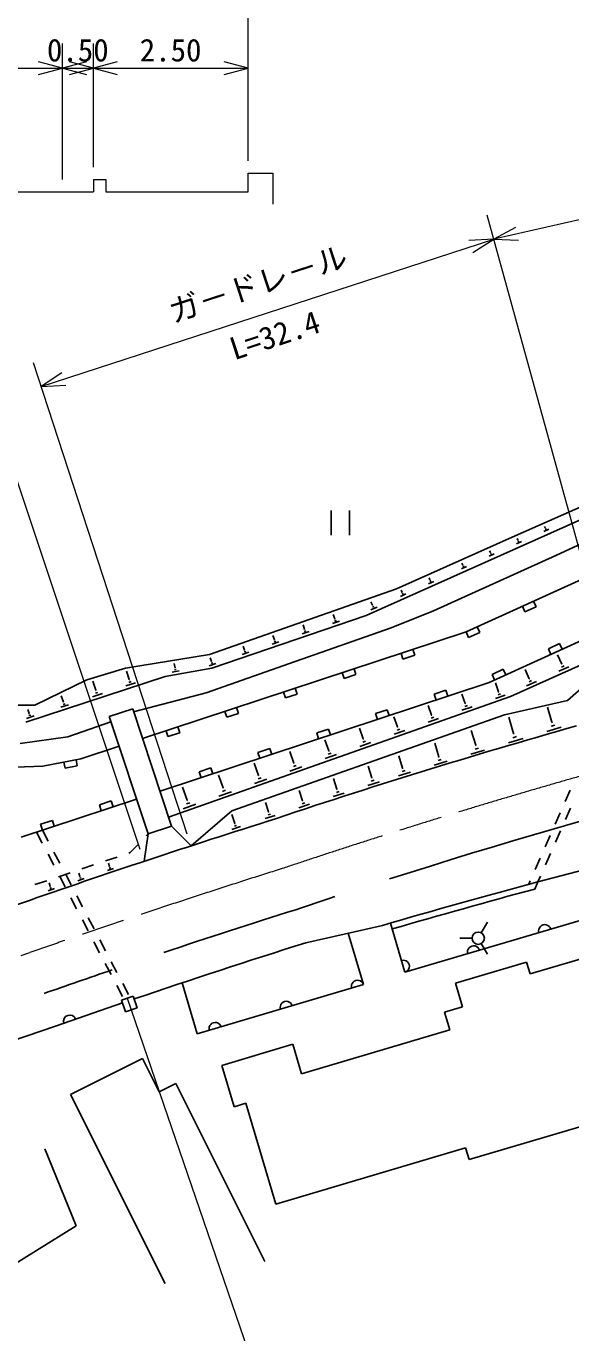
# Model space of a CAD drawing. Units: millimetres, scale not verified, with parts at other scales. Extents: x 0 to 700000, y -47500 to 447500.
# Drawn here: x 464068 to 508088, y 257696 to 363408 of the extents above; entities that cross this region are included whole.
import ezdxf
from ezdxf.enums import TextEntityAlignment as Align

# ---------------------------------------------------------------- set-up
doc = ezdxf.new("R2010")
doc.units = ezdxf.units.MM
doc.header["$LTSCALE"] = 1000
doc.linetypes.add('CHAIN', pattern=[18.5, 12, -1.5, 3.5, -1.5])
doc.layers.add('作業ﾚｲﾔ1', color=7, linetype='Continuous', lineweight=25)
doc.layers.add('作業ﾚｲﾔ3', color=7, linetype='Continuous', lineweight=13)
doc.styles.add('@ＭＳ ゴシック', font='')
doc.styles.add('ＭＳ ゴシック', font='')
doc.styles.get('@ＭＳ ゴシック').set_extended_font_data('@MS Gothic')
doc.styles.get('ＭＳ ゴシック').set_extended_font_data('MS Gothic')

msp = doc.modelspace()

# ---------------------------------------------------------------- linework, layer by layer
at = {"layer": '作業ﾚｲﾔ1', "lineweight": 13}
for p, q in [((553218, 357797), (501853, 346184)), ((511596, 310768), (501322, 348112)), ((503623, 347115), (501853, 346184)), ((465279, 334263), (501853, 346184)), ((501853, 346184), (499856, 346077)), ((500176, 345093), (501853, 346184)), ((501853, 346184), (503851, 346105)), ((477084, 298045), (464659, 336164)), ((466956, 335354), (465279, 334263)), ((465279, 334263), (467276, 334369)), ((473284, 296793), (461884, 330941)), ((472239, 284782), (482996, 253351))]:
    msp.add_line(p, q, dxfattribs=at)
at = {"layer": '作業ﾚｲﾔ1'}
for p, q in [((530277, 334013), (503337, 322069)), ((531535, 328945), (499618, 314405)), ((491542, 315731), (519734, 328335)), ((506877, 320594), (521608, 327361)), ((501483, 310310), (533370, 324836)), ((488711, 324234), (488711, 322234)), ((490211, 324234), (490211, 322234)), ((503199, 309179), (535255, 323590)), ((505917, 322538), (506301, 322712)), ((506022, 322817), (505968, 322935)), ((506010, 322811), (506034, 322822)), ((506018, 322699), (506114, 322742)), ((503337, 322069), (493985, 317883)), ((503705, 321532), (504097, 321711)), ((503812, 321818), (503752, 321950)), ((503800, 321812), (503824, 321823)), ((503807, 321697), (503906, 321742)), ((497000, 316118), (506877, 320594)), ((501483, 320523), (501885, 320705)), ((501592, 320815), (501526, 320961)), ((501580, 320809), (501605, 320821)), ((501588, 320691), (501688, 320737)), ((499252, 319509), (499663, 319696)), ((499364, 319808), (499291, 319968)), ((499351, 319802), (499377, 319814)), ((499359, 319682), (499462, 319728)), ((496591, 318300), (497011, 318491)), ((496705, 318605), (496627, 318779)), ((496692, 318599), (496719, 318611)), ((496701, 318476), (496806, 318524)), ((493985, 317883), (478892, 312564)), ((494332, 317273), (494762, 317469)), ((494449, 317586), (494364, 317773)), ((494436, 317580), (494462, 317592)), ((494444, 317454), (494552, 317503)), ((491927, 316181), (492440, 316414)), ((492067, 316553), (491935, 316844)), ((492051, 316546), (492083, 316561)), ((492061, 316396), (492189, 316454)), ((493554, 314731), (497000, 316118)), ((504168, 316478), (504375, 316023)), ((504375, 316023), (505285, 316437)), ((505285, 316437), (505078, 316892)), ((479061, 311472), (491542, 315731)), ((488832, 315070), (489395, 315263)), ((489018, 315448), (488890, 315822)), ((488995, 315283), (489136, 315331)), ((489000, 315442), (489035, 315454)), ((473473, 305779), (499618, 314405)), ((484132, 313767), (484016, 314105)), ((485821, 312021), (493554, 314731)), ((486387, 314236), (486938, 314424)), ((486569, 314606), (486447, 314961)), ((486547, 314444), (486684, 314491)), ((486551, 314600), (486586, 314611)), ((499618, 314405), (499825, 313950)), ((499825, 313950), (500735, 314365)), ((500735, 314365), (500528, 314820)), ((481707, 312933), (481598, 313252)), ((481690, 312927), (481723, 312938)), ((483954, 313406), (484493, 313590)), ((484110, 313609), (484245, 313655)), ((484115, 313761), (484149, 313773)), ((495471, 312510), (495315, 312985)), ((507182, 313455), (506271, 313041)), ((506271, 313041), (506479, 312586)), ((507389, 313000), (507182, 313455)), ((478892, 312564), (472094, 311469)), ((476100, 311494), (476037, 311851)), ((478613, 309478), (485821, 312021)), ((479036, 312017), (478934, 312316)), ((479016, 311865), (479145, 311909)), ((479020, 312011), (479052, 312022)), ((481533, 312580), (482060, 312759)), ((481686, 312779), (481818, 312824)), ((494365, 312672), (494522, 312197)), ((494522, 312197), (495471, 312510)), ((507348, 311801), (507011, 312552)), ((511438, 312057), (507829, 308860)), ((464029, 307113), (475297, 310803)), ((472094, 311469), (468964, 310528)), ((472392, 310546), (472168, 311230)), ((475297, 310803), (479061, 311472)), ((475866, 311158), (476436, 311259)), ((476055, 311338), (476197, 311364)), ((476083, 311490), (476118, 311497)), ((478866, 311669), (479384, 311846)), ((489617, 311105), (489773, 310630)), ((489773, 310630), (490723, 310944)), ((490723, 310944), (490566, 311419)), ((502631, 311382), (501721, 310968)), ((501721, 310968), (501929, 310513)), ((502839, 310927), (502631, 311382)), ((504724, 310618), (504391, 311359)), ((507127, 311219), (507931, 311580)), ((507323, 311790), (507373, 311813)), ((507338, 311555), (507539, 311646)), ((468964, 310528), (464778, 308474)), ((469695, 309681), (469455, 310415)), ((472130, 310029), (472909, 310284)), ((472358, 310320), (472553, 310383)), ((472367, 310538), (472416, 310554)), ((501483, 310310), (474887, 301507)), ((485975, 309377), (485818, 309852)), ((502244, 309554), (501991, 310270)), ((504505, 310040), (505302, 310398)), ((504700, 310607), (504749, 310629)), ((504714, 310374), (504914, 310463)), ((467079, 308725), (466909, 309244)), ((467059, 308719), (467099, 308732)), ((469422, 309142), (470234, 309408)), ((469660, 309445), (469863, 309512)), ((469669, 309673), (469720, 309690)), ((472756, 307946), (478613, 309478)), ((475579, 299414), (503199, 309179)), ((484869, 309539), (485025, 309064)), ((485025, 309064), (485975, 309377)), ((497993, 309681), (497044, 309367)), ((497044, 309367), (497201, 308893)), ((498151, 309207), (497993, 309681)), ((499549, 308616), (499283, 309368)), ((501987, 309015), (502783, 309297)), ((502215, 309320), (502414, 309390)), ((502219, 309546), (502269, 309563)), ((507829, 308860), (502718, 307697)), ((464778, 308474), (459094, 308455)), ((464311, 307803), (464202, 308136)), ((464285, 307627), (464436, 307677)), ((464292, 307797), (464330, 307809)), ((466866, 308305), (467499, 308512)), ((467051, 308541), (467210, 308593)), ((472678, 308180), (470779, 307552)), ((475820, 298687), (472678, 308180)), ((480120, 307972), (480277, 307497)), ((480277, 307497), (481227, 307811)), ((502718, 307697), (480686, 299914)), ((481227, 307811), (481070, 308285)), ((493247, 308110), (492297, 307796)), ((492297, 307796), (492454, 307321)), ((493404, 307636), (493247, 308110)), ((496829, 307668), (496550, 308458)), ((496803, 307659), (496856, 307677)), ((499284, 308060), (500105, 308350)), ((499519, 308374), (499724, 308447)), ((499524, 308607), (499575, 308625)), ((506560, 307095), (506199, 308303)), ((464108, 307402), (464712, 307600)), ((470923, 307117), (467427, 305927)), ((473922, 298058), (470779, 307552)), ((476478, 306244), (476322, 306719)), ((491315, 305747), (491009, 306612)), ((494085, 306712), (493792, 307540)), ((494057, 306702), (494112, 306722)), ((496556, 307096), (497402, 307395)), ((496799, 307419), (497010, 307494)), ((503460, 306184), (503065, 307503)), ((506157, 306348), (507307, 306692)), ((506503, 306765), (506790, 306851)), ((506524, 307084), (506596, 307106)), ((467427, 305927), (463578, 305377)), ((475372, 306405), (475529, 305931)), ((475529, 305931), (476478, 306244)), ((488500, 306539), (487551, 306225)), ((487551, 306225), (487708, 305750)), ((488519, 304773), (488200, 305677)), ((488657, 306065), (488500, 306539)), ((491282, 305483), (491506, 305562)), ((491287, 305737), (491343, 305757)), ((493803, 306122), (494674, 306430)), ((494053, 306456), (494271, 306533)), ((500399, 305227), (500038, 306434)), ((503047, 305417), (504227, 305770)), ((503401, 305845), (503696, 305933)), ((503424, 306173), (503497, 306195)), ((468492, 304130), (471574, 305150)), ((483753, 304968), (482804, 304654)), ((482804, 304654), (482961, 304179)), ((483910, 304493), (483753, 304968)), ((485698, 303790), (485365, 304733)), ((488221, 304149), (489143, 304475)), ((488485, 304502), (488716, 304583)), ((488490, 304763), (488548, 304783)), ((491025, 305140), (491922, 305457)), ((497412, 304294), (497084, 305390)), ((500012, 304509), (501118, 304840)), ((500344, 304909), (500620, 304992)), ((500365, 305217), (500434, 305237)), ((460982, 303385), (465413, 303545)), ((465413, 303545), (468492, 304130)), ((467120, 303869), (467213, 303378)), ((467213, 303378), (468195, 303565)), ((468195, 303565), (468102, 304056)), ((479006, 303397), (478057, 303083)), ((479164, 302922), (479006, 303397)), ((482850, 302798), (482503, 303780)), ((485391, 303148), (486340, 303484)), ((485663, 303511), (485900, 303595)), ((485668, 303780), (485727, 303801)), ((492000, 302602), (491696, 303539)), ((494496, 303383), (494200, 304372)), ((494466, 303374), (494526, 303392)), ((497050, 303622), (498083, 303932)), ((497360, 303997), (497618, 304074)), ((497379, 304284), (497444, 304303)), ((478057, 303083), (478214, 302608)), ((479977, 301797), (479616, 302818)), ((482535, 302139), (483510, 302483)), ((482815, 302512), (483058, 302598)), ((482820, 302788), (482881, 302809)), ((489182, 301669), (488897, 302550)), ((491958, 302331), (492192, 302406)), ((491970, 302592), (492029, 302611)), ((494159, 302757), (495122, 303045)), ((494448, 303106), (494689, 303178)), ((477077, 300787), (476702, 301848)), ((479653, 301120), (480654, 301474)), ((479940, 301503), (480191, 301591)), ((479946, 301786), (480008, 301808)), ((486401, 300748), (486134, 301574)), ((488879, 301076), (489775, 301366)), ((489142, 301409), (489367, 301481)), ((489154, 301660), (489210, 301678)), ((491684, 301984), (492618, 302286)), ((508041, 301598), (507638, 300683)), ((472988, 300878), (463655, 297789)), ((470932, 300724), (469983, 300410)), ((469983, 300410), (470140, 299936)), ((471089, 300250), (470932, 300724)), ((476745, 300092), (477773, 300455)), ((477039, 300485), (477296, 300576)), ((477045, 300776), (477109, 300799)), ((483657, 299840), (483408, 300611)), ((486111, 300179), (486970, 300458)), ((486363, 300499), (486578, 300568)), ((486374, 300740), (486428, 300757)), ((480686, 299914), (477394, 297095)), ((480936, 298894), (480700, 299622)), ((483379, 299295), (484202, 299562)), ((483621, 299601), (483827, 299668)), ((483632, 299832), (483683, 299848)), ((507235, 299768), (506831, 298853)), ((508055, 300141), (507652, 299226)), ((464912, 298205), (465375, 297319)), ((466186, 299153), (465236, 298839)), ((465236, 298839), (465393, 298364)), ((465393, 298364), (465856, 297478)), ((466343, 298679), (466186, 299153)), ((475820, 298687), (473922, 298058)), ((475820, 298687), (477394, 297095)), ((480698, 298427), (481403, 298655)), ((480905, 298689), (481081, 298746)), ((480914, 298886), (480958, 298901)), ((507248, 298311), (506845, 297396)), ((472487, 296553), (473087, 297183)), ((473922, 298058), (473601, 295845)), ((473777, 297907), (473922, 298058)), ((506428, 297937), (506024, 297022)), ((465837, 296432), (466300, 295545)), ((466318, 296591), (466781, 295704)), ((470469, 295873), (471416, 296192)), ((472364, 296512), (472487, 296553)), ((505621, 296107), (505218, 295192)), ((505430, 294188), (515843, 296888)), ((506441, 296481), (506038, 295566)), ((468573, 295235), (469521, 295554)), ((470644, 295097), (471139, 295267)), ((470807, 295429), (470716, 295697)), ((470788, 295285), (470911, 295327)), ((470792, 295424), (470823, 295435)), ((464782, 293958), (465730, 294277)), ((466015, 293799), (465915, 294092)), ((466678, 294596), (467626, 294916)), ((466762, 294659), (467225, 293772)), ((467243, 294818), (467706, 293931)), ((468250, 294278), (468753, 294450)), ((468415, 294616), (468319, 294896)), ((468395, 294468), (468521, 294511)), ((468399, 294610), (468431, 294621)), ((518801, 294024), (494684, 286864)), ((504814, 294277), (504686, 293987)), ((505430, 294188), (505171, 293600)), ((505635, 294651), (505430, 294188)), ((465846, 293456), (466358, 293631)), ((465995, 293649), (466123, 293693)), ((465999, 293794), (466031, 293805)), ((467687, 292885), (468150, 291999)), ((468168, 293045), (468631, 292158)), ((468612, 291112), (469075, 290226)), ((469093, 291271), (469556, 290385)), ((494684, 286864), (493502, 290848)), ((500854, 290054), (501354, 290920)), ((486659, 289247), (492871, 290664)), ((490094, 290030), (491329, 285868)), ((469537, 289339), (470000, 288452)), ((470018, 289498), (470481, 288612)), ((500104, 289621), (499104, 289621)), ((500854, 289188), (501354, 288322)), ((470462, 287566), (470925, 286679)), ((470943, 287725), (471406, 286838)), ((504511, 287695), (498759, 285988)), ((504796, 286737), (504511, 287695)), ((510547, 288444), (504796, 286737)), ((471387, 285792), (471850, 284906)), ((471868, 285952), (472331, 285065)), ((477895, 281880), (476669, 286010)), ((491329, 285868), (477895, 281880)), ((499328, 284071), (498759, 285988)), ((471847, 284383), (466434, 282507)), ((472713, 284943), (471766, 284620)), ((471766, 284620), (472089, 283674)), ((472713, 284943), (473035, 283996)), ((473035, 283996), (472089, 283674)), ((499328, 284071), (497890, 283644)), ((498317, 282206), (497890, 283644)), ((466434, 282507), (442093, 274178)), ((498317, 282206), (486334, 278648)), ((485623, 281045), (479871, 279337)), ((486334, 278648), (485623, 281045)), ((467664, 276976), (473477, 279883)), ((473477, 279883), (474819, 277200)), ((480867, 275982), (479871, 279337)), ((467664, 276976), (475309, 261686)), ((474819, 277200), (476161, 277871)), ((476161, 277871), (483358, 263475)), ((481825, 276267), (480867, 275982)), ((484245, 268118), (481825, 276267)), ((509454, 274559), (499868, 271713)), ((465580, 272590), (468097, 266342)), ((499583, 272672), (484245, 268118)), ((499868, 271713), (499583, 272672)), ((468097, 266342), (456078, 258879))]:
    msp.add_line(p, q, dxfattribs=at)
at = {"layer": '作業ﾚｲﾔ1', "linetype": 'CHAIN', "lineweight": 13}
msp.add_line((463660, 288216), (464370, 288459), dxfattribs=at)
at = {"layer": '作業ﾚｲﾔ1'}
msp.add_circle((500604, 289621), 500, dxfattribs=at)
at = {"layer": '作業ﾚｲﾔ1', "linetype": 'CHAIN', "lineweight": 13}
for centre, radius, start, end in [((655706, -213032), 536262, 101.75007, 108.58804), ((681098, -327863), 653318, 107.4886, 109.37414)]:
    msp.add_arc(centre, radius, start, end, dxfattribs=at)
at = {"layer": '作業ﾚｲﾔ1'}
for centre, radius, start, end in [((655706, -213032), 532762, 101.74893, 107.73344), ((655706, -213032), 540262, 105.80698, 108.58397), ((681098, -327863), 657318, 107.49195, 109.37267), ((661176, -285032), 599793, 105.0502, 106.29626), ((655706, -213032), 532762, 108.23184, 108.59165), ((661176, -285032), 599293, 105.0887, 106.23326), ((681098, -327863), 649818, 107.48564, 108.47389), ((505987, 290220), 500, 16.53484, 196.53484), ((681098, -327863), 647018, 107.4886, 108.78065), ((500236, 288512), 500, 16.53484, 196.53484), ((494542, 287344), 500, 286.53484, 106.53484), ((681098, -327863), 649818, 108.86264, 109.37545), ((490850, 285726), 500, 16.53484, 196.53484), ((485098, 284019), 500, 16.53484, 196.53484), ((467595, 282909), 500, 19.12285, 199.12285), ((479346, 282311), 500, 16.53484, 196.53484)]:
    msp.add_arc(centre, radius, start, end, dxfattribs=at)
at = {"layer": '作業ﾚｲﾔ3'}
for p, q in [((482000, 352500), (482000, 367000)), ((467000, 351000), (467000, 362000)), ((469500, 352000), (469500, 362000)), ((467000, 360000), (465068, 360518)), ((468932, 360518), (467000, 360000)), ((469500, 360000), (467568, 360518)), ((471432, 360518), (469500, 360000)), ((482000, 360000), (480068, 360518)), ((425000, 360000), (467000, 360000)), ((465068, 359482), (467000, 360000)), ((467000, 360000), (469500, 360000)), ((467000, 360000), (468932, 359482)), ((467568, 359482), (469500, 360000)), ((469500, 360000), (482000, 360000)), ((469500, 360000), (471432, 359482)), ((480068, 359482), (482000, 360000)), ((469500, 351000), (469500, 350000)), ((469500, 351000), (470500, 351000)), ((470500, 351000), (470500, 350000)), ((482000, 350000), (482000, 351500)), ((482000, 351500), (484000, 351500)), ((484000, 351500), (484000, 349000)), ((425000, 350000), (467000, 350000)), ((467000, 350000), (469500, 350000)), ((470500, 350000), (482000, 350000))]:
    msp.add_line(p, q, dxfattribs=at)

# ---------------------------------------------------------------- texts
at = {"layer": '作業ﾚｲﾔ1', "style": 'ＭＳ ゴシック'}
msp.add_text('ガ－ドレ－ル', height=1833, rotation=18.053, dxfattribs=at).set_placement((483256, 341174), align=Align.BOTTOM_CENTER)
at = {"layer": '作業ﾚｲﾔ1', "style": '@ＭＳ ゴシック'}
msp.add_text('L=32.4', height=1833, rotation=18.053, dxfattribs=at).set_placement((483876, 339273), align=Align.TOP_CENTER)
at = {"layer": '作業ﾚｲﾔ3', "style": 'ＭＳ ゴシック'}
for s, p in [('0.50', (465750, 360000)), ('2.50', (473250, 360000))]:
    msp.add_text(s, height=1833, dxfattribs=at).set_placement(p, align=Align.BOTTOM_LEFT)

doc.saveas('drawing.dxf')
